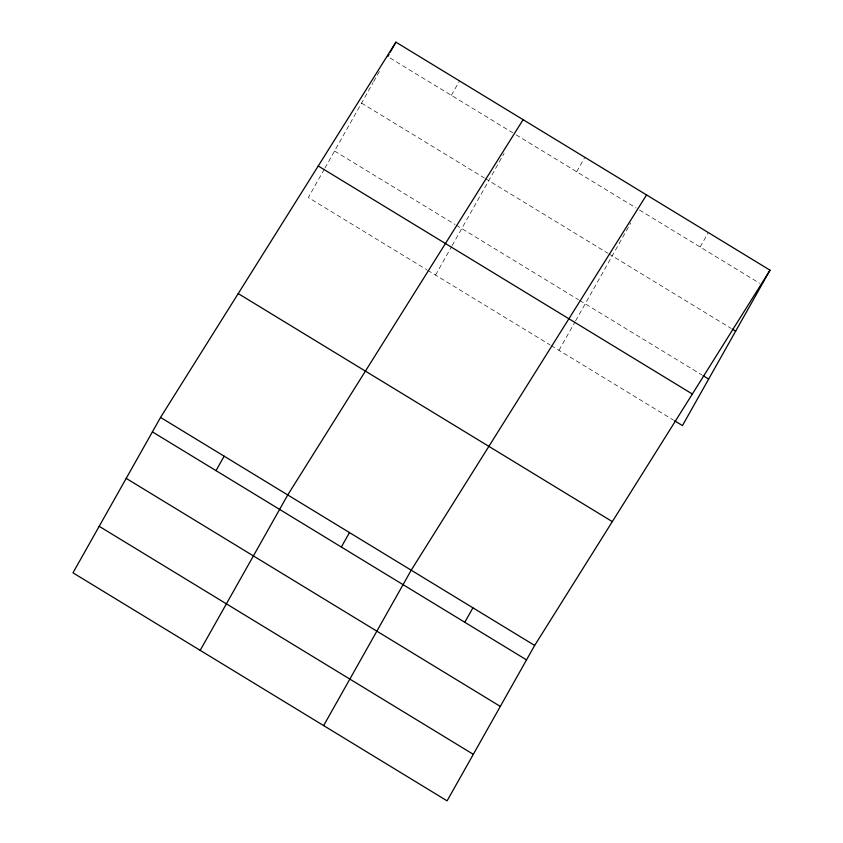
<?xml version="1.0" encoding="UTF-8"?>
<svg xmlns="http://www.w3.org/2000/svg" width="843" height="843" viewBox="0 0 843 843"><rect width="100%" height="100%" fill="white"/><g stroke="black" fill="none" stroke-linecap="round" stroke-linejoin="round"><path stroke-width="0.63" stroke-dasharray="4.21 3.16" d="M324.323 169.19L308.338 197.547L426.611 269.634M324.955 168.052L373.059 82.698M373.691 81.56L380.73 69.084M451.353 95.364L459.498 80.917M435.536 275.081L451.521 246.714M452.154 245.587L504.093 153.415M576.686 171.761L584.831 157.304M558.993 350.33L574.979 321.963M575.611 320.835L630.743 222.995M700.143 247.01L708.289 232.552M389.993 57.967L512.723 132.773M516.074 134.817L636.17 208.021M639.531 210.065L759.627 283.269M361.552 103.109L484.282 177.926M485.399 178.6L607.719 253.163M608.836 253.848L731.176 328.412M334.545 151.034L455.051 224.48M456.168 225.165L578.467 299.708M579.594 300.393L701.924 374.966M427.728 270.318L550.015 344.861M551.143 345.535L673.473 420.109"/><path stroke-width="1.26" d="M160.549 417.422L72.983 572.818L447.096 800.85L534.662 645.453L770.017 270.181L395.904 42.15L160.549 417.422L534.662 645.453M387.759 56.597L389.013 54.373M390.267 52.15L395.904 42.15M216.008 470.636L224.143 456.189M200.181 650.353L287.748 494.957L523.103 119.685M341.331 547.033L349.476 532.576M323.638 725.602L411.205 570.205L646.56 194.933M464.788 622.282L472.934 607.824M770.017 270.181L682.451 425.578L674.6 420.794M732.293 329.097L735.665 331.151M703.051 375.651L708.657 379.065M318.233 165.987L692.345 394.018M238.211 293.585L612.324 521.617M152.404 431.869L526.517 659.9M126.197 478.381L500.31 706.413M99.189 526.306L473.313 754.337"/></g></svg>
